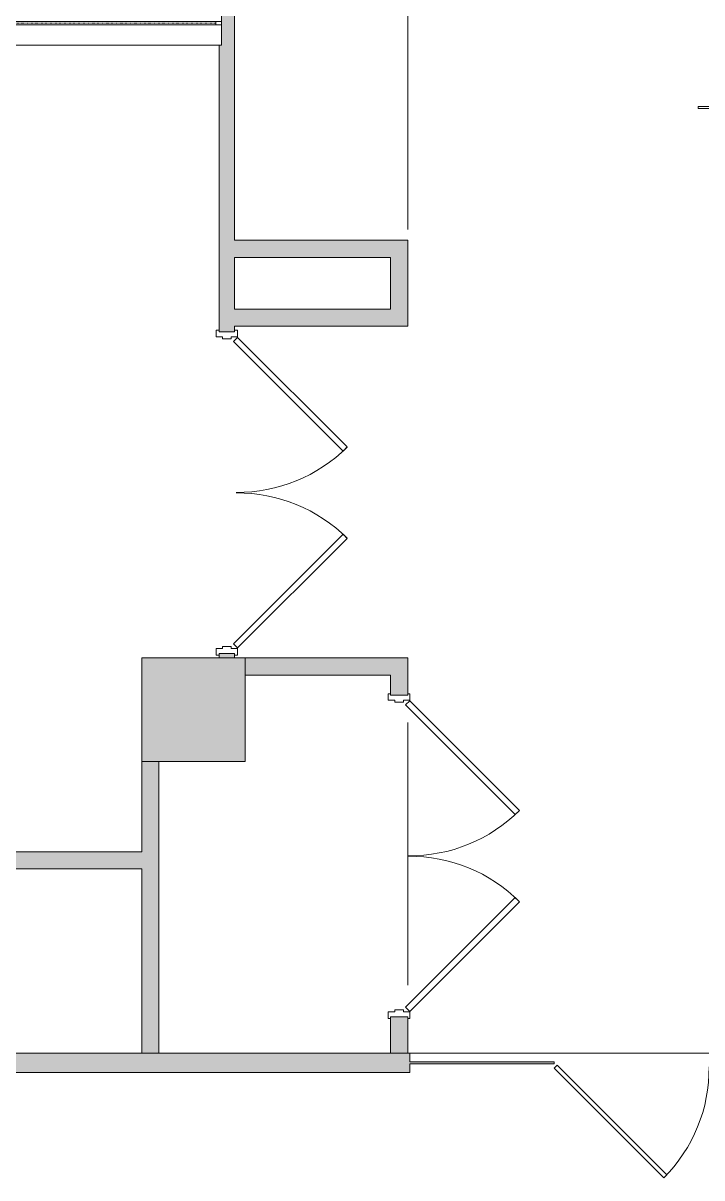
# Model space of a CAD drawing. Header units: inches. Extents: x 0 to 2535, y 0 to 2052.
# Drawn here: x 1401.5 to 1559.1, y 1276.8 to 1544.9 of the extents above; entities that cross this region are included whole.
import ezdxf

# ---------------------------------------------------------------- set-up
doc = ezdxf.new("R2010")
doc.units = ezdxf.units.IN
doc.header["$MEASUREMENT"] = 0
doc.linetypes.add('Dash', pattern=[0.25, 0.125, -0.125])
for name, color, linetype, lineweight in [('A-DETL', 90, 'Continuous', 9), ('A-DOOR', 31, 'Continuous', 13), ('A-WALL', 113, 'Continuous', 13), ('A-WALL-PATT', 111, 'Continuous', 13), ('B-CL', 7, 'Continuous', 9), ('I-WALL', 2, 'Continuous', 13), ('Q-SPCQ', 91, 'Continuous', 9), ('Q-SPCQ-HDLN', 91, 'Continuous', 13), ('S-COLS', 52, 'Continuous', 13), ('Victor Bldg - 7th Floor_LINK_dwg', 8, 'Continuous', 9)]:
    doc.layers.add(name, color=color, linetype=linetype, lineweight=lineweight)

# ---------------------------------------------------------------- blocks, each defined once
blk = doc.blocks.new('Concrete-Rectangular-Column - 24_ x 24_-6972613-Level 07  POWER _ SIGNAL')
at = {"layer": 'S-COLS', "lineweight": 9}
blk.add_hatch(color=7, dxfattribs=at).paths.add_polyline_path([(12, -12), (12, 12), (-12, 12), (-12, -12)], flags=0)
at = {"layer": 'S-COLS', "color": 8, "lineweight": 20}
for p, q in [((12, 12), (-12, 12)), ((-12, 12), (-12, -12)), ((12, -12), (12, 12)), ((-12, -12), (12, -12))]:
    blk.add_line(p, q, dxfattribs=at)
blk = doc.blocks.new('Door - Glass Double - Full Rail - Long Pull-6982510-Level 07  POWER _ SIGNAL')
at = {"layer": 'A-DOOR', "color": 8, "lineweight": 20}
for p, q in [((-36, 1.26), (-10.54, 26.72)), ((-9.84, 26.01), (-35.29, 0.56)), ((-10.54, 26.72), (-9.84, 26.01)), ((10.54, 26.72), (9.84, 26.01)), ((9.84, 26.01), (35.29, 0.56)), ((36, 1.26), (10.54, 26.72)), ((-35.29, 0.56), (-36, 1.26)), ((35.29, 0.56), (36, 1.26))]:
    blk.add_line(p, q, dxfattribs=at)
at = {"layer": 'A-DOOR', "lineweight": 9}
for centre, start, end in [((-36, 1.26), 359.5, 45), ((36, 1.26), 135, 180.5)]:
    blk.add_arc(centre, 36, start, end, dxfattribs=at)
blk = doc.blocks.new('Victor Bldg - 7th Floor_LINK_dwg-6972240-Level 07  POWER _ SIGNAL')
at = {"layer": 'B-CL', "flags": 128}
blk.add_lwpolyline([(1429, 1397.5), (1453, 1397.5), (1453, 1373.5), (1429, 1373.5)], close=True, dxfattribs=at)
blk = doc.blocks.new('Door - Double - Solid-7504058-Level 07  POWER _ SIGNAL')
at = {"layer": 'A-DOOR'}
for p, q in [((-38.06, 2.59), (-12.61, 28.04)), ((-11.64, 27.07), (-37.09, 1.62)), ((-12.61, 28.04), (-11.64, 27.07)), ((8.6, 28.04), (7.63, 27.07)), ((7.63, 27.07), (33.08, 1.62)), ((34.05, 2.59), (8.6, 28.04)), ((-37.09, 1.62), (-38.06, 2.59)), ((33.08, 1.62), (34.05, 2.59))]:
    blk.add_line(p, q, dxfattribs=at)
at = {"layer": 'A-DOOR', "lineweight": 9}
for p, q in [((-39.69, 2.59), (-39.69, 1.84)), ((-38.19, 2.59), (-39.69, 2.59)), ((-38.19, 1.09), (-38.19, 2.59)), ((-37.69, 1.09), (-38.19, 1.09)), ((-37.69, -0.91), (-37.69, 1.09)), ((34.18, 1.09), (33.68, 1.09)), ((33.68, 1.09), (33.68, -0.91)), ((35.68, 2.59), (34.18, 2.59)), ((34.18, 2.59), (34.18, 1.09)), ((35.68, 1.84), (35.68, 2.59)), ((-39.69, -1.66), (-39.69, -2.41)), ((-39.69, -2.41), (-38.19, -2.41)), ((-38.19, -2.41), (-38.19, -0.91)), ((-38.19, -0.91), (-37.69, -0.91)), ((33.68, -0.91), (34.18, -0.91)), ((34.18, -0.91), (34.18, -2.41)), ((34.18, -2.41), (35.68, -2.41)), ((35.68, -2.41), (35.68, -1.66))]:
    blk.add_line(p, q, dxfattribs=at)
for centre, start, end in [((-38.06, 2.59), 359.5, 45), ((34.05, 2.59), 135, 180.5)]:
    blk.add_arc(centre, 36, start, end, dxfattribs=at)
blk = doc.blocks.new('Door - Double - Solid-V78-Level 07  POWER _ SIGNAL')
at = {"layer": 'A-DOOR'}
for p, q in [((-38.06, 2.59), (-12.61, 28.04)), ((-11.64, 27.07), (-37.09, 1.62)), ((-12.61, 28.04), (-11.64, 27.07)), ((8.6, 28.04), (7.63, 27.07)), ((7.63, 27.07), (33.08, 1.62)), ((34.05, 2.59), (8.6, 28.04)), ((-37.09, 1.62), (-38.06, 2.59)), ((33.08, 1.62), (34.05, 2.59))]:
    blk.add_line(p, q, dxfattribs=at)
at = {"layer": 'A-DOOR', "lineweight": 9}
for p, q in [((-39.69, 2.59), (-39.69, 2.09)), ((-38.19, 2.59), (-39.69, 2.59)), ((-38.19, 1.09), (-38.19, 2.59)), ((-37.69, 1.09), (-38.19, 1.09)), ((-37.69, -0.91), (-37.69, 1.09)), ((34.18, 1.09), (33.68, 1.09)), ((33.68, 1.09), (33.68, -0.91)), ((35.68, 2.59), (34.18, 2.59)), ((34.18, 2.59), (34.18, 1.09)), ((35.68, 2.09), (35.68, 2.59)), ((-39.69, -1.91), (-39.69, -2.41)), ((-39.69, -2.41), (-38.19, -2.41)), ((-38.19, -2.41), (-38.19, -0.91)), ((-38.19, -0.91), (-37.69, -0.91)), ((33.68, -0.91), (34.18, -0.91)), ((34.18, -0.91), (34.18, -2.41)), ((34.18, -2.41), (35.68, -2.41)), ((35.68, -2.41), (35.68, -1.91))]:
    blk.add_line(p, q, dxfattribs=at)
for centre, start, end in [((-38.06, 2.59), 359.5, 45), ((34.05, 2.59), 135, 180.5)]:
    blk.add_arc(centre, 36, start, end, dxfattribs=at)
blk = doc.blocks.new('W- Folding_Partition - Modernfold 942-7548642-Level 07  POWER _ SIGNAL')
at = {"layer": 'Q-SPCQ'}
for p, q in [((-50.75, 15.66), (-55, 15.66)), ((-55, 15.66), (-55, 1.12)), ((-50.75, 1.12), (-50.75, 15.66)), ((-46.25, 15.66), (-50.5, 15.66)), ((-50.5, 15.66), (-50.5, 1.12)), ((-46.25, 1.12), (-46.25, 15.66)), ((-41.67, 15.66), (-45.92, 15.66)), ((-45.92, 15.66), (-45.92, 1.12)), ((-41.67, 1.12), (-41.67, 15.66)), ((-37.17, 15.66), (-41.42, 15.66)), ((-41.42, 15.66), (-41.42, 1.12)), ((-37.17, 1.12), (-37.17, 15.66)), ((-32.58, 15.66), (-36.83, 15.66)), ((-36.83, 15.66), (-36.83, 1.12)), ((-32.58, 1.12), (-32.58, 15.66)), ((-28.08, 15.66), (-32.33, 15.66)), ((-32.33, 15.66), (-32.33, 1.12)), ((-28.08, 1.12), (-28.08, 15.66)), ((-23.5, 15.66), (-27.75, 15.66)), ((-27.75, 15.66), (-27.75, 1.12)), ((-23.5, 1.12), (-23.5, 15.66)), ((-19, 15.66), (-23.25, 15.66)), ((-23.25, 15.66), (-23.25, 1.12)), ((-19, 1.12), (-19, 15.66)), ((-332, -3.63), (-332, 1.12)), ((-332, 1.12), (-17.5, 1.12)), ((-17.5, 1.12), (-17.5, -3.63)), ((-17.5, -3.63), (-332, -3.63)), ((-332, -3.63), (-332, -4.38)), ((-332, -9.13), (-332, -4.38)), ((-332, -4.38), (-17.5, -4.38)), ((-330.75, -4.38), (-330.75, -3.63)), ((-55, -3.63), (-55, -4.38)), ((-50.75, -4.38), (-50.75, -3.63)), ((-50.5, -3.63), (-50.5, -4.38)), ((-46.25, -4.38), (-46.25, -3.63)), ((-45.92, -3.63), (-45.92, -4.38)), ((-41.67, -4.38), (-41.67, -3.63)), ((-41.42, -3.63), (-41.42, -4.38)), ((-37.17, -4.38), (-37.17, -3.63)), ((-36.83, -3.63), (-36.83, -4.38)), ((-32.58, -4.38), (-32.58, -3.63)), ((-32.33, -3.63), (-32.33, -4.38)), ((-28.08, -4.38), (-28.08, -3.63)), ((-27.75, -3.63), (-27.75, -4.38)), ((-23.5, -4.38), (-23.5, -3.63)), ((-23.25, -3.63), (-23.25, -4.38)), ((-19, -4.38), (-19, -3.63)), ((-18.75, -3.63), (-18.75, -4.38)), ((-17.5, -4.38), (-17.5, -3.63)), ((-17.5, -4.38), (-17.5, -9.13)), ((-332, -9.13), (-17.5, -9.13)), ((-55, -9.13), (-55, -23.66)), ((-50.75, -23.66), (-50.75, -9.13)), ((-50.5, -9.13), (-50.5, -23.66)), ((-46.25, -23.66), (-46.25, -9.13)), ((-45.92, -9.13), (-45.92, -23.66)), ((-41.67, -23.66), (-41.67, -9.13)), ((-41.42, -9.13), (-41.42, -23.66)), ((-37.17, -23.66), (-37.17, -9.13)), ((-36.83, -9.13), (-36.83, -23.66)), ((-32.58, -23.66), (-32.58, -9.13)), ((-32.33, -9.13), (-32.33, -23.66)), ((-28.08, -23.66), (-28.08, -9.13)), ((-27.75, -9.13), (-27.75, -23.66)), ((-23.5, -23.66), (-23.5, -9.13)), ((-23.25, -9.13), (-23.25, -23.66)), ((-19, -23.66), (-19, -9.13)), ((-55, -23.66), (-50.75, -23.66)), ((-50.5, -23.66), (-46.25, -23.66)), ((-45.92, -23.66), (-41.67, -23.66)), ((-41.42, -23.66), (-37.17, -23.66)), ((-36.83, -23.66), (-32.58, -23.66)), ((-32.33, -23.66), (-28.08, -23.66)), ((-27.75, -23.66), (-23.5, -23.66)), ((-23.25, -23.66), (-19, -23.66))]:
    blk.add_line(p, q, dxfattribs=at)
at = {"layer": 'Q-SPCQ-HDLN', "linetype": 'Dash', "lineweight": 9}
for p, q in [((-19, 1.12), (-330.75, 1.12)), ((-19, -4), (-330.75, -4)), ((-19, -9.13), (-330.75, -9.13))]:
    blk.add_line(p, q, dxfattribs=at)

msp = doc.modelspace()

# ---------------------------------------------------------------- hatches: boundary and pattern name
at = {"layer": 'A-WALL-PATT', "lineweight": 9}
h = msp.add_hatch(color=7, dxfattribs=at)
h.paths.add_polyline_path([(1447.03, 1397.5), (1450.53, 1397.5), (1450.53, 1398.56), (1447.03, 1398.56)], flags=0)
h.paths.add_polyline_path([(1450.31, 1473.19), (1450.53, 1473.19), (1450.53, 1588.69), (1447.03, 1588.69), (1447.03, 1550), (1447.5, 1550), (1447.5, 1539.75), (1447.03, 1539.75), (1447.03, 1473.19)], flags=0)
h.paths.add_polyline_path([(1447.03, 1663.31), (1450.53, 1663.31), (1450.53, 1733.5), (1447.03, 1733.5), (1447.03, 1731.88)], flags=0)
for points in [[(1486.78, 1490.5), (1486.78, 1494.5), (1450.53, 1494.5), (1450.53, 1490.5), (1476.73, 1490.5)], [(1486.78, 1478.5), (1490.78, 1478.5), (1490.78, 1494.5), (1486.78, 1494.5), (1486.78, 1490.5)], [(1450.53, 1474.5), (1490.78, 1474.5), (1490.78, 1478.5), (1450.53, 1478.5)], [(1490.31, 1393.5), (1490.78, 1393.5), (1490.78, 1397.5), (1453, 1397.5), (1453, 1393.5), (1486.78, 1393.5)], [(1490.31, 1388.84), (1490.78, 1388.84), (1490.78, 1393.5), (1486.78, 1393.5), (1486.78, 1388.84)], [(1433, 1305.78), (1433, 1373.5), (1429, 1373.5), (1429, 1305.78)], [(1486.78, 1305.78), (1490.78, 1305.78), (1490.78, 1314.22), (1486.78, 1314.22), (1486.78, 1308.5)], [(1354.64, 1301.28), (1408.78, 1301.28), (1408.78, 1305.78), (1129.5, 1305.78), (1129.5, 1301.28), (1350.82, 1301.28)], [(1441.78, 1301.28), (1491.28, 1301.28), (1491.28, 1305.78), (1408.78, 1305.78), (1408.78, 1301.28)]]:
    msp.add_hatch(color=7, dxfattribs=at).paths.add_polyline_path(points, flags=0)
h = msp.add_hatch(color=7, dxfattribs=at)
h.paths.add_polyline_path([(1267.5, 1348.53), (1429, 1348.53), (1429, 1352.53), (1238.5, 1352.53), (1238.5, 1348.53)], flags=0)
h.paths.add_polyline_path([(1133.07, 1348.53), (1200, 1348.53), (1200, 1352.53), (1133, 1352.53), (1133, 1348.53), (1133.07, 1348.53)], flags=0)
h = msp.add_hatch(color=7, dxfattribs=at)
h.paths.add_polyline_path([(1616.06, 1303.28), (1630.31, 1303.28), (1630.31, 1303.78), (1596.8, 1303.78), (1596.8, 1303.28)], flags=0)
h.paths.add_polyline_path([(1524.8, 1303.28), (1524.8, 1303.78), (1491.28, 1303.78), (1491.28, 1303.28)], flags=0)

# ---------------------------------------------------------------- linework, layer by layer
at = {"layer": 'A-DETL', "lineweight": 13}
for p, q in [((1490.78, 1568), (1490.78, 1497)), ((1490.78, 1382.5), (1490.78, 1321.53))]:
    msp.add_line(p, q, dxfattribs=at)
at = {"layer": 'A-DETL'}
msp.add_line((1133, 1305.78), (2002.44, 1305.78), dxfattribs=at)
at = {"layer": 'A-WALL', "color": 8, "lineweight": 20}
for p, q in [((1490.78, 1494.5), (1450.53, 1494.5)), ((1490.78, 1474.5), (1490.78, 1494.5)), ((1450.53, 1490.5), (1486.78, 1490.5)), ((1486.78, 1490.5), (1486.78, 1478.5)), ((1486.78, 1478.5), (1450.53, 1478.5)), ((1450.53, 1474.5), (1490.78, 1474.5)), ((1490.78, 1397.5), (1453, 1397.5)), ((1490.78, 1388.84), (1490.78, 1397.5)), ((1453, 1393.5), (1486.78, 1393.5)), ((1486.78, 1393.5), (1486.78, 1388.84)), ((1486.78, 1388.84), (1490.78, 1388.84)), ((1429, 1373.5), (1429, 1352.53)), ((1433, 1305.78), (1433, 1373.5)), ((1429, 1352.53), (1238.5, 1352.53)), ((1238.5, 1348.53), (1429, 1348.53)), ((1429, 1348.53), (1429, 1305.78)), ((1490.78, 1314.22), (1486.78, 1314.22)), ((1486.78, 1314.22), (1486.78, 1305.78)), ((1490.78, 1305.78), (1490.78, 1314.22)), ((1429, 1305.78), (1133, 1305.78)), ((1486.78, 1305.78), (1433, 1305.78)), ((1491.28, 1305.78), (1490.78, 1305.78)), ((1491.28, 1303.78), (1491.28, 1305.78)), ((1491.28, 1301.28), (1491.28, 1303.28)), ((1129.5, 1301.28), (1491.28, 1301.28))]:
    msp.add_line(p, q, dxfattribs=at)
at = {"layer": 'I-WALL', "color": 8, "lineweight": 20}
for p, q in [((1450.53, 1494.5), (1450.53, 1567.5)), ((1447.03, 1539.75), (1447.03, 1473.19)), ((1450.53, 1478.5), (1450.53, 1490.5)), ((1450.53, 1473.19), (1450.53, 1474.5)), ((1447.03, 1473.19), (1450.53, 1473.19)), ((1447.03, 1398.56), (1447.03, 1397.5)), ((1450.53, 1398.56), (1447.03, 1398.56)), ((1450.53, 1397.5), (1450.53, 1398.56)), ((1524.8, 1303.78), (1491.28, 1303.78)), ((1491.28, 1303.28), (1524.8, 1303.28)), ((1524.8, 1303.28), (1524.8, 1303.78))]:
    msp.add_line(p, q, dxfattribs=at)
at = {"layer": 'I-WALL'}
for p, q in [((1737.88, 1525.53), (1558.25, 1525.53)), ((1558.25, 1525.53), (1558.25, 1525.03)), ((1558.25, 1525.03), (1737.88, 1525.03))]:
    msp.add_line(p, q, dxfattribs=at)

# ---------------------------------------------------------------- block references
at = {"layer": 'A-DOOR'}
for name, p, rotation in [('Door - Double - Solid-7504058-Level 07  POWER _ SIGNAL', (1448.69, 1433.87), 269.9999999999998), ('Door - Double - Solid-V78-Level 07  POWER _ SIGNAL', (1488.69, 1349.52), 269.9999999999998), ('Door - Glass Double - Full Rail - Long Pull-6982510-Level 07  POWER _ SIGNAL', (1560.8, 1303.53), 180)]:
    msp.add_blockref(name, p, dxfattribs=dict(at, rotation=rotation))
at = {"layer": 'Q-SPCQ', "rotation": 180}
msp.add_blockref('W- Folding_Partition - Modernfold 942-7548642-Level 07  POWER _ SIGNAL', (1115.5, 1540.88), dxfattribs=at)
at = {"layer": 'S-COLS', "lineweight": 9}
msp.add_blockref('Concrete-Rectangular-Column - 24_ x 24_-6972613-Level 07  POWER _ SIGNAL', (1441, 1385.5), dxfattribs=at)
at = {"layer": 'Victor Bldg - 7th Floor_LINK_dwg', "color": 7}
msp.add_blockref('Victor Bldg - 7th Floor_LINK_dwg-6972240-Level 07  POWER _ SIGNAL', (0, 0), dxfattribs=at)

doc.saveas('drawing.dxf')
